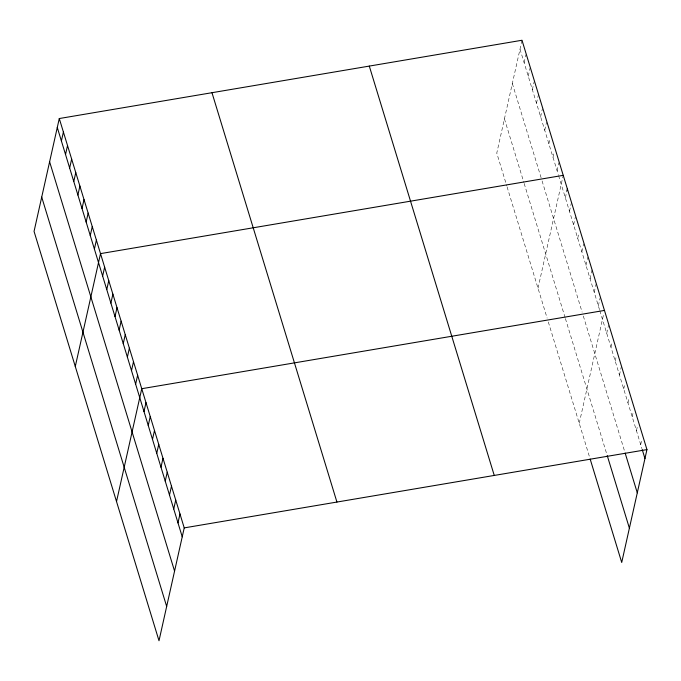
<?xml version="1.0" encoding="UTF-8"?>
<svg xmlns="http://www.w3.org/2000/svg" width="681" height="681" viewBox="0 0 681 681"><rect width="100%" height="100%" fill="white"/><g stroke="black" fill="none" stroke-linecap="round" stroke-linejoin="round"><path stroke-width="0.51" stroke-dasharray="3.4 2.55" d="M521.995 40.256L496.772 153.114L506.783 185.922M524.123 62.703L525.902 54.761M528.243 76.212L530.022 68.27M532.372 89.713L534.142 81.771M536.492 103.223L538.492 94.293M540.62 116.732L542.391 108.79M544.74 130.241L546.52 122.299M548.86 143.751L549.976 138.788M552.989 157.26L554.096 152.297M557.109 170.769L558.888 162.827M538.007 288.199L563.008 176.336M565.358 197.788L566.907 190.833M569.478 211.289L571.257 203.347M573.606 224.798L575.377 216.856M577.726 238.307L578.841 233.345M581.855 251.817L583.626 243.875M585.975 265.326L587.754 257.384M590.095 278.835L592.095 269.897M594.224 292.345L595.994 284.403M598.344 305.854L600.123 297.912M579.242 423.284L603.579 314.392M606.72 333.273L608.491 325.331M610.968 347.191L612.074 342.228M615.215 361.109L616.322 356.146M619.463 375.027L621.234 367.085M623.711 388.945L624.817 383.982M627.959 402.863L629.065 397.9M632.206 416.781L633.313 411.818M636.454 430.698L637.569 425.736M640.702 444.616L641.817 439.654M520.003 49.194L558.292 174.625M558.582 175.596L599.527 309.71M599.816 310.672L641.919 448.592M512.333 83.491L541.199 178.047M542.085 180.942L582.136 312.162M583.319 316.027L624.545 451.077M504.434 118.826L523.876 182.508M524.166 183.47L565.111 317.584M565.4 318.555L606.933 454.602M507.081 186.892L547.132 318.112M548.316 321.968L589.857 458.075"/><path stroke-width="1.02" d="M59.281 118.537L34.05 231.395L159.005 640.744L184.228 527.886L59.281 118.537L521.995 40.256L646.95 449.605L621.719 562.463L590.163 459.071M61.401 140.984L63.401 132.046M65.529 154.493L67.521 145.555M69.649 168.003L71.65 159.065M73.778 181.504L75.77 172.574M77.898 195.013L79.898 186.083M82.018 208.522L84.018 199.593M86.147 222.032L88.138 213.093M90.267 235.541L92.267 226.603M94.395 249.05L96.387 240.112M75.285 366.48L100.516 253.621L563.23 175.34M102.635 276.069L104.636 267.131M106.764 289.578L108.756 280.64M110.884 303.079L112.884 294.149M115.012 316.588L117.004 307.659M119.132 330.098L121.133 321.168M123.252 343.607L125.253 334.669M127.381 357.116L129.373 348.178M131.501 370.626L133.502 361.688M135.63 384.135L137.622 375.197M116.519 501.565L141.75 388.706L604.464 310.425M143.997 411.562L145.998 402.624M148.245 425.48L150.246 416.542M152.493 439.39L154.493 430.46M156.741 453.308L158.741 444.378M160.988 467.226L162.989 458.296M165.236 481.144L167.237 472.214M169.484 495.061L171.484 486.132M173.74 508.979L175.732 500.05M177.988 522.897L179.98 513.968M566.907 190.833L567.358 188.85M184.228 527.886L646.95 449.605M642.226 449.588L644.95 458.534M625.149 453.069L637.288 492.831M607.239 455.598L629.389 528.167M369.298 66.091L494.253 475.432M211.978 92.71L336.925 502.05M57.281 127.475L182.236 536.815M49.611 161.772L174.566 571.112M41.72 197.107L166.666 606.448"/></g></svg>
